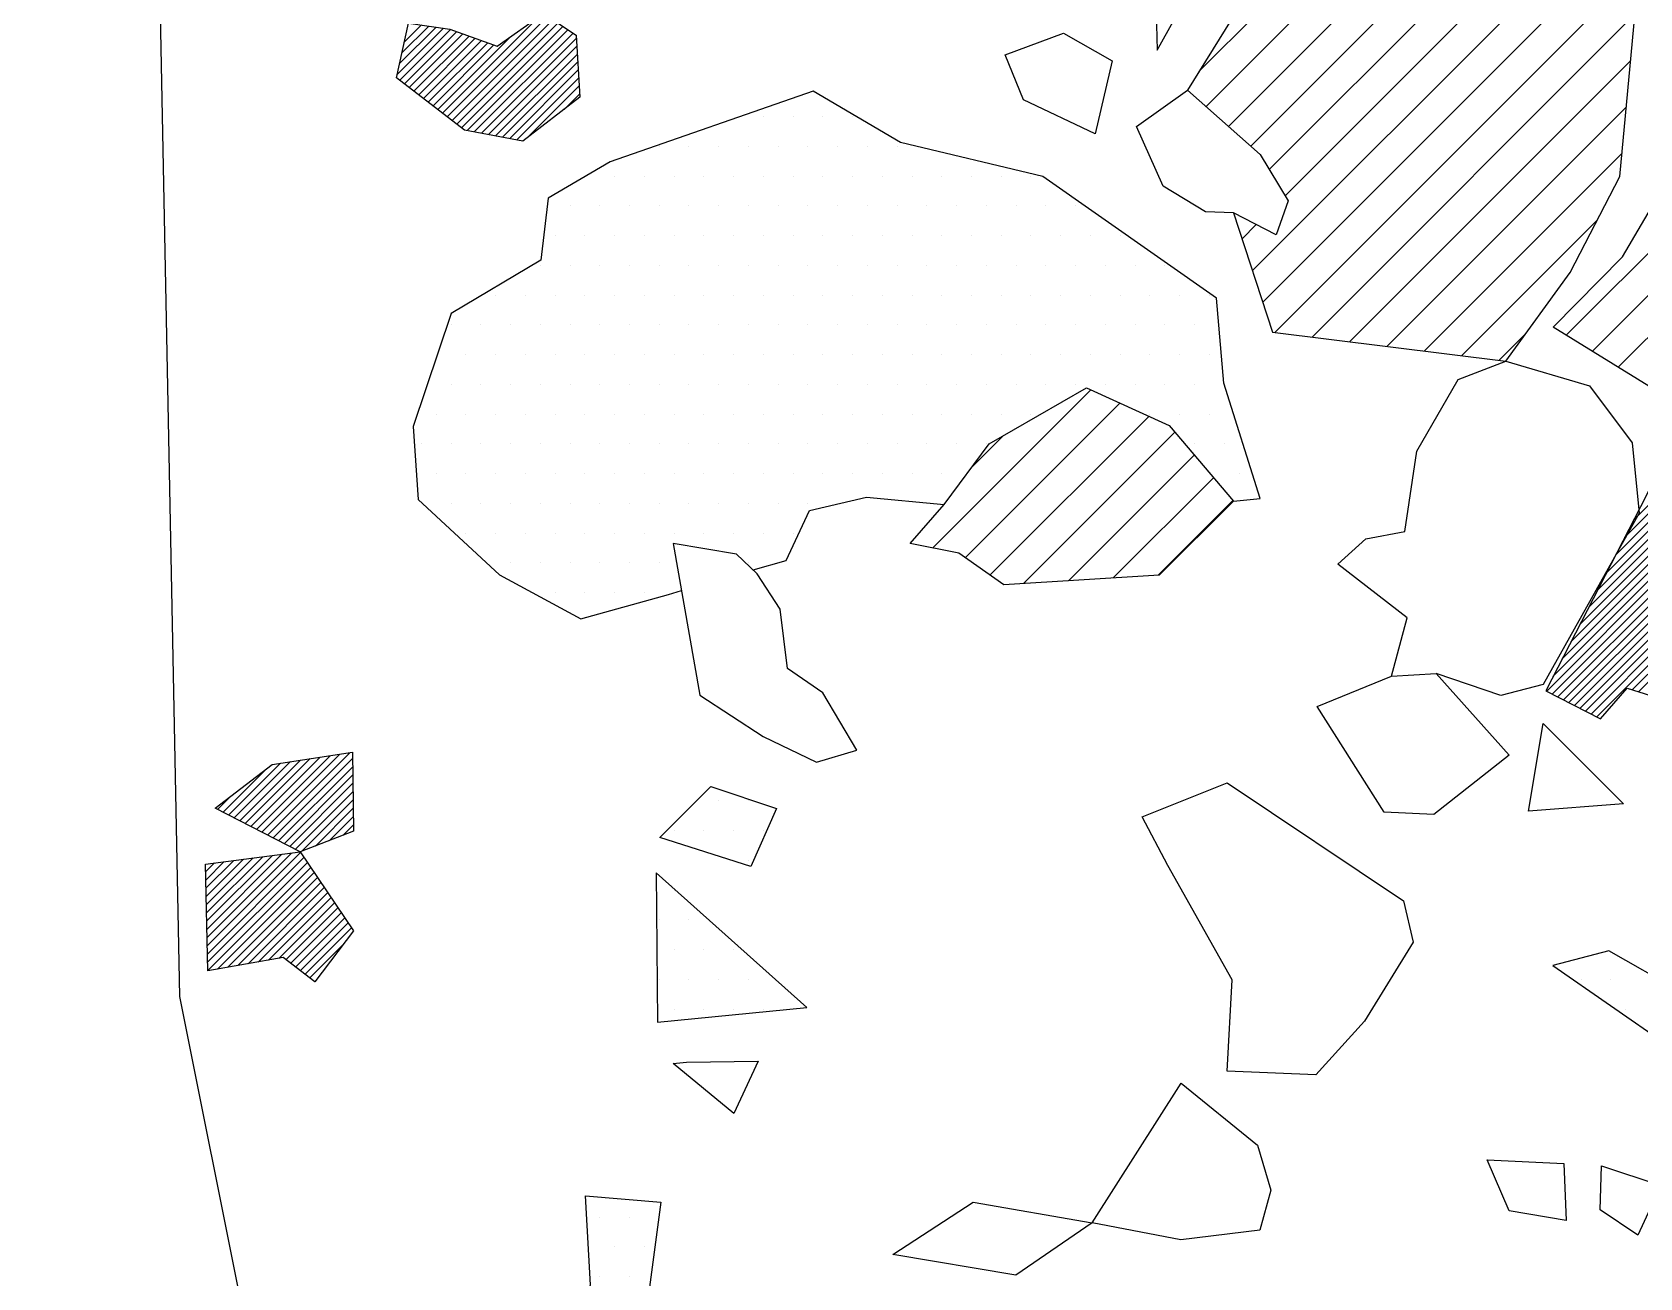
# Model space of a CAD drawing. Header units: metres. Extents: x -3.87 to -2.45, y -18.92 to -15.26.
# Drawn here: x -3.87 to -3.194, y -16.738 to -16.214 of the extents above; entities that cross this region are included whole.
import ezdxf

# ---------------------------------------------------------------- set-up
doc = ezdxf.new("R2010")
doc.units = ezdxf.units.M
doc.header["$LTSCALE"] = 25
doc.header["$MEASUREMENT"] = 0
doc.linetypes.add('STRICHPUNKTX2', pattern=[2, 1, -0.5, 0, -0.5])
doc.layers.get('0').update_dxf_attribs({"linetype": 'CONTINUOUS'})
for name, color, linetype in [('FEUER', 1, 'CONTINUOUS'), ('GRABUNGSGRENZE', 3, 'STRICHPUNKTX2'), ('KNOCHEN', 2, 'CONTINUOUS'), ('KNOCHENSCHRAFF', 2, 'CONTINUOUS'), ('STEINE', 4, 'CONTINUOUS'), ('STEINESCHRAFF', 4, 'CONTINUOUS')]:
    doc.layers.add(name, color=color, linetype=linetype)

# ---------------------------------------------------------------- blocks, each defined once
blk = doc.blocks.new('*X3')
at = {"color": 0}
for p, q in [((-319.666, -1641.956), (-316.398, -1638.687)), ((-320.043, -1642.686), (-316.631, -1639.275)), ((-320.42, -1643.417), (-316.865, -1639.862)), ((-320.797, -1644.147), (-317.099, -1640.449)), ((-321.174, -1644.878), (-317.332, -1641.036)), ((-321.927, -1646.338), (-317.8, -1642.211)), ((-321.55, -1645.608), (-317.566, -1641.623)), ((-322.304, -1647.069), (-318.033, -1642.798)), ((-322.681, -1647.799), (-318.254, -1643.372)), ((-323.319, -1649.144), (-318.279, -1644.104)), ((-323.058, -1648.53), (-318.267, -1643.738)), ((-323.085, -1649.264), (-318.291, -1644.47)), ((-322.851, -1649.384), (-318.304, -1644.836)), ((-322.617, -1649.503), (-318.316, -1645.202)), ((-322.383, -1649.623), (-318.328, -1645.568)), ((-322.15, -1649.743), (-318.341, -1645.934)), ((-321.916, -1649.862), (-318.353, -1646.299)), ((-321.682, -1649.982), (-318.365, -1646.665)), ((-321.448, -1650.101), (-318.378, -1647.031)), ((-321.214, -1650.221), (-318.39, -1647.397)), ((-319.727, -1649.087), (-318.402, -1647.763)), ((-319.457, -1649.171), (-318.415, -1648.129)), ((-378.728, -1654.349), (-376.546, -1652.166)), ((-378.495, -1654.469), (-376.129, -1652.103)), ((-378.261, -1654.589), (-375.713, -1652.04)), ((-378.028, -1654.709), (-375.296, -1651.977)), ((-377.794, -1654.829), (-374.88, -1651.915)), ((-377.561, -1654.949), (-374.463, -1651.852)), ((-377.328, -1655.07), (-374.047, -1651.789)), ((-377.094, -1655.19), (-373.63, -1651.726)), ((-376.861, -1655.31), (-373.518, -1651.968)), ((-376.627, -1655.43), (-373.513, -1652.316)), ((-378.961, -1654.229), (-377.142, -1652.409)), ((-376.394, -1655.55), (-373.508, -1652.664)), ((-376.161, -1655.67), (-373.503, -1653.012)), ((-379.195, -1654.108), (-378.649, -1653.563)), ((-375.927, -1655.79), (-373.497, -1653.361)), ((-375.655, -1655.872), (-373.492, -1653.709)), ((-375.079, -1655.65), (-373.487, -1654.057)), ((-374.503, -1655.427), (-373.482, -1654.406)), ((-373.928, -1655.205), (-373.477, -1654.754)), ((-379.697, -1656.732), (-379.323, -1656.358)), ((-379.689, -1657.078), (-378.917, -1656.306)), ((-379.682, -1657.424), (-378.512, -1656.254)), ((-379.674, -1657.769), (-378.107, -1656.202)), ((-379.666, -1658.115), (-377.701, -1656.15)), ((-379.658, -1658.461), (-377.296, -1656.098)), ((-379.651, -1658.807), (-376.89, -1656.047)), ((-379.643, -1659.153), (-376.485, -1655.995)), ((-379.635, -1659.498), (-376.08, -1655.943)), ((-379.627, -1659.844), (-375.704, -1655.921)), ((-379.62, -1660.19), (-375.561, -1656.132)), ((-379.612, -1660.536), (-375.419, -1656.343)), ((-379.604, -1660.882), (-375.276, -1656.553)), ((-379.198, -1660.829), (-375.133, -1656.764)), ((-378.769, -1660.753), (-374.991, -1656.975)), ((-378.339, -1660.677), (-374.848, -1657.186)), ((-377.909, -1660.601), (-374.705, -1657.397)), ((-377.48, -1660.525), (-374.563, -1657.608)), ((-377.05, -1660.449), (-374.42, -1657.819)), ((-376.621, -1660.373), (-374.277, -1658.03)), ((-376.322, -1660.428), (-374.135, -1658.241)), ((-376.123, -1660.582), (-373.992, -1658.452)), ((-375.923, -1660.736), (-373.849, -1658.662)), ((-375.723, -1660.89), (-373.707, -1658.873)), ((-375.523, -1661.043), (-373.564, -1659.084)), ((-375.324, -1661.197), (-373.89, -1659.764)), ((-375.124, -1661.351), (-375.025, -1661.252))]:
    blk.add_line(p, q, dxfattribs=at)
blk = doc.blocks.new('*X5')
at = {"color": 0}
for p, q in [((-371.643, -1623.222), (-369.7, -1621.279)), ((-371.541, -1622.767), (-370.008, -1621.234)), ((-371.44, -1622.312), (-370.316, -1621.188)), ((-371.339, -1621.857), (-370.625, -1621.143)), ((-369.736, -1624.851), (-365.665, -1620.779)), ((-369.536, -1625.004), (-365.31, -1620.778)), ((-369.336, -1625.158), (-365.098, -1620.92)), ((-369.136, -1625.312), (-364.886, -1621.061)), ((-368.937, -1625.465), (-364.674, -1621.203)), ((-371.536, -1623.468), (-369.397, -1621.33)), ((-371.336, -1623.622), (-369.137, -1621.423)), ((-371.136, -1623.775), (-368.877, -1621.517)), ((-370.936, -1623.929), (-368.617, -1621.61)), ((-370.736, -1624.083), (-368.357, -1621.704)), ((-370.536, -1624.236), (-368.097, -1621.797)), ((-370.336, -1624.39), (-367.837, -1621.891)), ((-369.936, -1624.697), (-366.884, -1621.645)), ((-368.699, -1625.581), (-364.462, -1621.344)), ((-368.401, -1625.637), (-364.25, -1621.486)), ((-368.103, -1625.693), (-364.107, -1621.696)), ((-370.136, -1624.544), (-367.577, -1621.984)), ((-367.806, -1625.749), (-364.087, -1622.03)), ((-367.508, -1625.805), (-364.068, -1622.364)), ((-367.21, -1625.861), (-364.048, -1622.698)), ((-366.913, -1625.916), (-364.029, -1623.032)), ((-366.615, -1625.972), (-364.009, -1623.366)), ((-366.134, -1625.845), (-363.99, -1623.7)), ((-364.627, -1624.691), (-363.97, -1624.034))]:
    blk.add_line(p, q, dxfattribs=at)
blk = doc.blocks.new('*X13')
at = {"color": 0}
for p, q in [((-335.258, -1632.799), (-320.765, -1618.306)), ((-334.753, -1634.062), (-319.679, -1618.988)), ((-337.641, -1624.575), (-333.003, -1619.938)), ((-336.703, -1625.405), (-330.937, -1619.639)), ((-335.764, -1626.234), (-329.031, -1619.501)), ((-334.98, -1627.218), (-327.43, -1619.668)), ((-334.314, -1628.32), (-325.829, -1619.835)), ((-337.939, -1623.105), (-335.436, -1620.602)), ((-335.693, -1631.466), (-324.228, -1620.001)), ((-333.182, -1634.259), (-319.605, -1620.681)), ((-331.612, -1634.456), (-319.786, -1622.63)), ((-330.041, -1634.653), (-319.967, -1624.579)), ((-328.47, -1634.85), (-320.148, -1626.528)), ((-322.503, -1634.186), (-315.366, -1627.049)), ((-321.408, -1634.859), (-314.493, -1627.944)), ((-326.899, -1635.047), (-321.182, -1629.329)), ((-320.313, -1635.531), (-313.621, -1628.839)), ((-336.128, -1630.133), (-335.529, -1629.535)), ((-325.328, -1635.243), (-324.195, -1634.111))]:
    blk.add_line(p, q, dxfattribs=at)
blk = doc.blocks.new('*X14')
at = {"color": 0}
for p, q in [((-349.118, -1643.124), (-342.477, -1636.483)), ((-347.76, -1643.533), (-341.264, -1637.037)), ((-346.722, -1644.263), (-340.05, -1637.591)), ((-347.456, -1639.693), (-346.175, -1638.413)), ((-345.31, -1644.618), (-338.954, -1638.262)), ((-343.425, -1644.501), (-338.139, -1639.216)), ((-341.54, -1644.384), (-337.325, -1640.169)), ((-339.655, -1644.267), (-336.51, -1641.122))]:
    blk.add_line(p, q, dxfattribs=at)
blk = doc.blocks.new('*X16')
at = {"color": 0}
for p, q in [((-356.25, -1625), (-356.25, -1625)), ((-355, -1625), (-355, -1625)), ((-353.75, -1625), (-353.75, -1625)), ((-352.5, -1625), (-352.5, -1625)), ((-360.625, -1626.25), (-360.625, -1626.25)), ((-359.375, -1626.25), (-359.375, -1626.25)), ((-358.125, -1626.25), (-358.125, -1626.25)), ((-356.875, -1626.25), (-356.875, -1626.25)), ((-355.625, -1626.25), (-355.625, -1626.25)), ((-354.375, -1626.25), (-354.375, -1626.25)), ((-353.125, -1626.25), (-353.125, -1626.25)), ((-351.875, -1626.25), (-351.875, -1626.25)), ((-350.625, -1626.25), (-350.625, -1626.25)), ((-362.5, -1627.5), (-362.5, -1627.5)), ((-361.25, -1627.5), (-361.25, -1627.5)), ((-360, -1627.5), (-360, -1627.5)), ((-358.75, -1627.5), (-358.75, -1627.5)), ((-357.5, -1627.5), (-357.5, -1627.5)), ((-356.25, -1627.5), (-356.25, -1627.5)), ((-355, -1627.5), (-355, -1627.5)), ((-353.75, -1627.5), (-353.75, -1627.5)), ((-352.5, -1627.5), (-352.5, -1627.5)), ((-351.25, -1627.5), (-351.25, -1627.5)), ((-350, -1627.5), (-350, -1627.5)), ((-348.75, -1627.5), (-348.75, -1627.5)), ((-347.5, -1627.5), (-347.5, -1627.5)), ((-346.25, -1627.5), (-346.25, -1627.5)), ((-345, -1627.5), (-345, -1627.5)), ((-364.375, -1628.75), (-364.375, -1628.75)), ((-363.125, -1628.75), (-363.125, -1628.75)), ((-361.875, -1628.75), (-361.875, -1628.75)), ((-360.625, -1628.75), (-360.625, -1628.75)), ((-359.375, -1628.75), (-359.375, -1628.75)), ((-358.125, -1628.75), (-358.125, -1628.75)), ((-356.875, -1628.75), (-356.875, -1628.75)), ((-355.625, -1628.75), (-355.625, -1628.75)), ((-354.375, -1628.75), (-354.375, -1628.75)), ((-353.125, -1628.75), (-353.125, -1628.75)), ((-351.875, -1628.75), (-351.875, -1628.75)), ((-350.625, -1628.75), (-350.625, -1628.75)), ((-349.375, -1628.75), (-349.375, -1628.75)), ((-348.125, -1628.75), (-348.125, -1628.75)), ((-346.875, -1628.75), (-346.875, -1628.75)), ((-345.625, -1628.75), (-345.625, -1628.75)), ((-344.375, -1628.75), (-344.375, -1628.75)), ((-343.125, -1628.75), (-343.125, -1628.75)), ((-365, -1630), (-365, -1630)), ((-363.75, -1630), (-363.75, -1630)), ((-362.5, -1630), (-362.5, -1630)), ((-361.25, -1630), (-361.25, -1630)), ((-360, -1630), (-360, -1630)), ((-358.75, -1630), (-358.75, -1630)), ((-357.5, -1630), (-357.5, -1630)), ((-356.25, -1630), (-356.25, -1630)), ((-355, -1630), (-355, -1630)), ((-353.75, -1630), (-353.75, -1630)), ((-352.5, -1630), (-352.5, -1630)), ((-351.25, -1630), (-351.25, -1630)), ((-350, -1630), (-350, -1630)), ((-348.75, -1630), (-348.75, -1630)), ((-347.5, -1630), (-347.5, -1630)), ((-346.25, -1630), (-346.25, -1630)), ((-345, -1630), (-345, -1630)), ((-343.75, -1630), (-343.75, -1630)), ((-342.5, -1630), (-342.5, -1630)), ((-341.25, -1630), (-341.25, -1630)), ((-365.625, -1631.25), (-365.625, -1631.25)), ((-364.375, -1631.25), (-364.375, -1631.25)), ((-363.125, -1631.25), (-363.125, -1631.25)), ((-361.875, -1631.25), (-361.875, -1631.25)), ((-360.625, -1631.25), (-360.625, -1631.25)), ((-359.375, -1631.25), (-359.375, -1631.25)), ((-358.125, -1631.25), (-358.125, -1631.25)), ((-356.875, -1631.25), (-356.875, -1631.25)), ((-355.625, -1631.25), (-355.625, -1631.25)), ((-354.375, -1631.25), (-354.375, -1631.25)), ((-353.125, -1631.25), (-353.125, -1631.25)), ((-351.875, -1631.25), (-351.875, -1631.25)), ((-350.625, -1631.25), (-350.625, -1631.25)), ((-349.375, -1631.25), (-349.375, -1631.25)), ((-348.125, -1631.25), (-348.125, -1631.25)), ((-346.875, -1631.25), (-346.875, -1631.25)), ((-345.625, -1631.25), (-345.625, -1631.25)), ((-344.375, -1631.25), (-344.375, -1631.25)), ((-343.125, -1631.25), (-343.125, -1631.25)), ((-341.875, -1631.25), (-341.875, -1631.25)), ((-340.625, -1631.25), (-340.625, -1631.25)), ((-339.375, -1631.25), (-339.375, -1631.25)), ((-367.5, -1632.5), (-367.5, -1632.5)), ((-366.25, -1632.5), (-366.25, -1632.5)), ((-365, -1632.5), (-365, -1632.5)), ((-363.75, -1632.5), (-363.75, -1632.5)), ((-362.5, -1632.5), (-362.5, -1632.5)), ((-361.25, -1632.5), (-361.25, -1632.5)), ((-360, -1632.5), (-360, -1632.5)), ((-358.75, -1632.5), (-358.75, -1632.5)), ((-357.5, -1632.5), (-357.5, -1632.5)), ((-356.25, -1632.5), (-356.25, -1632.5)), ((-355, -1632.5), (-355, -1632.5)), ((-353.75, -1632.5), (-353.75, -1632.5)), ((-352.5, -1632.5), (-352.5, -1632.5)), ((-351.25, -1632.5), (-351.25, -1632.5)), ((-350, -1632.5), (-350, -1632.5)), ((-348.75, -1632.5), (-348.75, -1632.5)), ((-347.5, -1632.5), (-347.5, -1632.5)), ((-346.25, -1632.5), (-346.25, -1632.5)), ((-345, -1632.5), (-345, -1632.5)), ((-343.75, -1632.5), (-343.75, -1632.5)), ((-342.5, -1632.5), (-342.5, -1632.5)), ((-341.25, -1632.5), (-341.25, -1632.5)), ((-340, -1632.5), (-340, -1632.5)), ((-338.75, -1632.5), (-338.75, -1632.5)), ((-337.5, -1632.5), (-337.5, -1632.5)), ((-369.375, -1633.75), (-369.375, -1633.75)), ((-368.125, -1633.75), (-368.125, -1633.75)), ((-366.875, -1633.75), (-366.875, -1633.75)), ((-365.625, -1633.75), (-365.625, -1633.75)), ((-364.375, -1633.75), (-364.375, -1633.75)), ((-363.125, -1633.75), (-363.125, -1633.75)), ((-361.875, -1633.75), (-361.875, -1633.75)), ((-360.625, -1633.75), (-360.625, -1633.75)), ((-359.375, -1633.75), (-359.375, -1633.75)), ((-358.125, -1633.75), (-358.125, -1633.75)), ((-356.875, -1633.75), (-356.875, -1633.75)), ((-355.625, -1633.75), (-355.625, -1633.75)), ((-354.375, -1633.75), (-354.375, -1633.75)), ((-353.125, -1633.75), (-353.125, -1633.75)), ((-351.875, -1633.75), (-351.875, -1633.75)), ((-350.625, -1633.75), (-350.625, -1633.75)), ((-349.375, -1633.75), (-349.375, -1633.75)), ((-348.125, -1633.75), (-348.125, -1633.75)), ((-346.875, -1633.75), (-346.875, -1633.75)), ((-345.625, -1633.75), (-345.625, -1633.75)), ((-344.375, -1633.75), (-344.375, -1633.75)), ((-343.125, -1633.75), (-343.125, -1633.75)), ((-341.875, -1633.75), (-341.875, -1633.75)), ((-340.625, -1633.75), (-340.625, -1633.75)), ((-339.375, -1633.75), (-339.375, -1633.75)), ((-338.125, -1633.75), (-338.125, -1633.75)), ((-368.75, -1635), (-368.75, -1635)), ((-367.5, -1635), (-367.5, -1635)), ((-366.25, -1635), (-366.25, -1635)), ((-365, -1635), (-365, -1635)), ((-363.75, -1635), (-363.75, -1635)), ((-362.5, -1635), (-362.5, -1635)), ((-361.25, -1635), (-361.25, -1635)), ((-360, -1635), (-360, -1635)), ((-358.75, -1635), (-358.75, -1635)), ((-357.5, -1635), (-357.5, -1635)), ((-356.25, -1635), (-356.25, -1635)), ((-355, -1635), (-355, -1635)), ((-353.75, -1635), (-353.75, -1635)), ((-352.5, -1635), (-352.5, -1635)), ((-351.25, -1635), (-351.25, -1635)), ((-350, -1635), (-350, -1635)), ((-348.75, -1635), (-348.75, -1635)), ((-347.5, -1635), (-347.5, -1635)), ((-346.25, -1635), (-346.25, -1635)), ((-345, -1635), (-345, -1635)), ((-343.75, -1635), (-343.75, -1635)), ((-342.5, -1635), (-342.5, -1635)), ((-341.25, -1635), (-341.25, -1635)), ((-340, -1635), (-340, -1635)), ((-338.75, -1635), (-338.75, -1635)), ((-337.5, -1635), (-337.5, -1635)), ((-369.375, -1636.25), (-369.375, -1636.25)), ((-368.125, -1636.25), (-368.125, -1636.25)), ((-366.875, -1636.25), (-366.875, -1636.25)), ((-365.625, -1636.25), (-365.625, -1636.25)), ((-364.375, -1636.25), (-364.375, -1636.25)), ((-363.125, -1636.25), (-363.125, -1636.25)), ((-361.875, -1636.25), (-361.875, -1636.25)), ((-360.625, -1636.25), (-360.625, -1636.25)), ((-359.375, -1636.25), (-359.375, -1636.25)), ((-358.125, -1636.25), (-358.125, -1636.25)), ((-356.875, -1636.25), (-356.875, -1636.25)), ((-355.625, -1636.25), (-355.625, -1636.25)), ((-354.375, -1636.25), (-354.375, -1636.25)), ((-353.125, -1636.25), (-353.125, -1636.25)), ((-351.875, -1636.25), (-351.875, -1636.25)), ((-350.625, -1636.25), (-350.625, -1636.25)), ((-349.375, -1636.25), (-349.375, -1636.25)), ((-348.125, -1636.25), (-348.125, -1636.25)), ((-346.875, -1636.25), (-346.875, -1636.25)), ((-345.625, -1636.25), (-345.625, -1636.25)), ((-344.375, -1636.25), (-344.375, -1636.25)), ((-343.125, -1636.25), (-343.125, -1636.25)), ((-341.875, -1636.25), (-341.875, -1636.25)), ((-340.625, -1636.25), (-340.625, -1636.25)), ((-339.375, -1636.25), (-339.375, -1636.25)), ((-338.125, -1636.25), (-338.125, -1636.25)), ((-370, -1637.5), (-370, -1637.5)), ((-368.75, -1637.5), (-368.75, -1637.5)), ((-367.5, -1637.5), (-367.5, -1637.5)), ((-366.25, -1637.5), (-366.25, -1637.5)), ((-365, -1637.5), (-365, -1637.5)), ((-363.75, -1637.5), (-363.75, -1637.5)), ((-362.5, -1637.5), (-362.5, -1637.5)), ((-361.25, -1637.5), (-361.25, -1637.5)), ((-360, -1637.5), (-360, -1637.5)), ((-358.75, -1637.5), (-358.75, -1637.5)), ((-357.5, -1637.5), (-357.5, -1637.5)), ((-356.25, -1637.5), (-356.25, -1637.5)), ((-355, -1637.5), (-355, -1637.5)), ((-353.75, -1637.5), (-353.75, -1637.5)), ((-352.5, -1637.5), (-352.5, -1637.5)), ((-351.25, -1637.5), (-351.25, -1637.5)), ((-350, -1637.5), (-350, -1637.5)), ((-348.75, -1637.5), (-348.75, -1637.5)), ((-347.5, -1637.5), (-347.5, -1637.5)), ((-346.25, -1637.5), (-346.25, -1637.5)), ((-345, -1637.5), (-345, -1637.5)), ((-340, -1637.5), (-340, -1637.5)), ((-338.75, -1637.5), (-338.75, -1637.5)), ((-337.5, -1637.5), (-337.5, -1637.5)), ((-370.625, -1638.75), (-370.625, -1638.75)), ((-369.375, -1638.75), (-369.375, -1638.75)), ((-368.125, -1638.75), (-368.125, -1638.75)), ((-366.875, -1638.75), (-366.875, -1638.75)), ((-365.625, -1638.75), (-365.625, -1638.75)), ((-364.375, -1638.75), (-364.375, -1638.75)), ((-363.125, -1638.75), (-363.125, -1638.75)), ((-361.875, -1638.75), (-361.875, -1638.75)), ((-360.625, -1638.75), (-360.625, -1638.75)), ((-359.375, -1638.75), (-359.375, -1638.75)), ((-358.125, -1638.75), (-358.125, -1638.75)), ((-356.875, -1638.75), (-356.875, -1638.75)), ((-355.625, -1638.75), (-355.625, -1638.75)), ((-354.375, -1638.75), (-354.375, -1638.75)), ((-353.125, -1638.75), (-353.125, -1638.75)), ((-351.875, -1638.75), (-351.875, -1638.75)), ((-350.625, -1638.75), (-350.625, -1638.75)), ((-349.375, -1638.75), (-349.375, -1638.75)), ((-348.125, -1638.75), (-348.125, -1638.75)), ((-346.875, -1638.75), (-346.875, -1638.75)), ((-338.125, -1638.75), (-338.125, -1638.75)), ((-336.875, -1638.75), (-336.875, -1638.75)), ((-370, -1640), (-370, -1640)), ((-368.75, -1640), (-368.75, -1640)), ((-367.5, -1640), (-367.5, -1640)), ((-366.25, -1640), (-366.25, -1640)), ((-365, -1640), (-365, -1640)), ((-363.75, -1640), (-363.75, -1640)), ((-362.5, -1640), (-362.5, -1640)), ((-361.25, -1640), (-361.25, -1640)), ((-360, -1640), (-360, -1640)), ((-358.75, -1640), (-358.75, -1640)), ((-357.5, -1640), (-357.5, -1640)), ((-356.25, -1640), (-356.25, -1640)), ((-355, -1640), (-355, -1640)), ((-353.75, -1640), (-353.75, -1640)), ((-352.5, -1640), (-352.5, -1640)), ((-351.25, -1640), (-351.25, -1640)), ((-350, -1640), (-350, -1640)), ((-348.75, -1640), (-348.75, -1640)), ((-336.25, -1640), (-336.25, -1640)), ((-369.375, -1641.25), (-369.375, -1641.25)), ((-368.125, -1641.25), (-368.125, -1641.25)), ((-366.875, -1641.25), (-366.875, -1641.25)), ((-365.625, -1641.25), (-365.625, -1641.25)), ((-364.375, -1641.25), (-364.375, -1641.25)), ((-363.125, -1641.25), (-363.125, -1641.25)), ((-361.875, -1641.25), (-361.875, -1641.25)), ((-360.625, -1641.25), (-360.625, -1641.25)), ((-359.375, -1641.25), (-359.375, -1641.25)), ((-358.125, -1641.25), (-358.125, -1641.25)), ((-356.875, -1641.25), (-356.875, -1641.25)), ((-355.625, -1641.25), (-355.625, -1641.25)), ((-354.375, -1641.25), (-354.375, -1641.25)), ((-353.125, -1641.25), (-353.125, -1641.25)), ((-368.75, -1642.5), (-368.75, -1642.5)), ((-367.5, -1642.5), (-367.5, -1642.5)), ((-366.25, -1642.5), (-366.25, -1642.5)), ((-365, -1642.5), (-365, -1642.5)), ((-363.75, -1642.5), (-363.75, -1642.5)), ((-362.5, -1642.5), (-362.5, -1642.5)), ((-361.25, -1642.5), (-361.25, -1642.5)), ((-360, -1642.5), (-360, -1642.5)), ((-358.75, -1642.5), (-358.75, -1642.5)), ((-357.5, -1642.5), (-357.5, -1642.5)), ((-356.25, -1642.5), (-356.25, -1642.5)), ((-355, -1642.5), (-355, -1642.5)), ((-366.875, -1643.75), (-366.875, -1643.75)), ((-365.625, -1643.75), (-365.625, -1643.75)), ((-364.375, -1643.75), (-364.375, -1643.75)), ((-363.125, -1643.75), (-363.125, -1643.75)), ((-361.875, -1643.75), (-361.875, -1643.75)), ((-360.625, -1643.75), (-360.625, -1643.75)), ((-356.875, -1643.75), (-356.875, -1643.75)), ((-365, -1645), (-365, -1645)), ((-363.75, -1645), (-363.75, -1645)), ((-362.5, -1645), (-362.5, -1645)), ((-361.25, -1645), (-361.25, -1645)), ((-360, -1645), (-360, -1645)), ((-358.125, -1653.75), (-358.125, -1653.75)), ((-356.875, -1653.75), (-356.875, -1653.75)), ((-360, -1655), (-360, -1655)), ((-358.75, -1655), (-358.75, -1655)), ((-357.5, -1655), (-357.5, -1655)), ((-356.25, -1655), (-356.25, -1655)), ((-356.875, -1656.25), (-356.875, -1656.25)), ((-360, -1657.5), (-360, -1657.5)), ((-360.625, -1658.75), (-360.625, -1658.75)), ((-359.375, -1658.75), (-359.375, -1658.75)), ((-360, -1660), (-360, -1660)), ((-358.75, -1660), (-358.75, -1660)), ((-357.5, -1660), (-357.5, -1660)), ((-360.625, -1661.25), (-360.625, -1661.25)), ((-359.375, -1661.25), (-359.375, -1661.25)), ((-358.125, -1661.25), (-358.125, -1661.25)), ((-356.875, -1661.25), (-356.875, -1661.25)), ((-321.875, -1661.25), (-321.875, -1661.25)), ((-320.625, -1661.25), (-320.625, -1661.25)), ((-360, -1662.5), (-360, -1662.5)), ((-358.75, -1662.5), (-358.75, -1662.5)), ((-357.5, -1662.5), (-357.5, -1662.5)), ((-356.25, -1662.5), (-356.25, -1662.5)), ((-320, -1662.5), (-320, -1662.5)), ((-363.125, -1671.25), (-363.125, -1671.25)), ((-361.875, -1671.25), (-361.875, -1671.25)), ((-362.5, -1672.5), (-362.5, -1672.5)), ((-361.25, -1672.5), (-361.25, -1672.5)), ((-363.125, -1673.75), (-363.125, -1673.75)), ((-361.875, -1673.75), (-361.875, -1673.75))]:
    blk.add_line(p, q, dxfattribs=at)

msp = doc.modelspace()

# ---------------------------------------------------------------- linework, layer by layer
at = {"layer": 'GRABUNGSGRENZE', "flags": 128}
msp.add_lwpolyline([(-3.86987, -18.90849), (-3.81398, -18.29456), (-3.80433, -16.96808), (-3.76802, -16.81793), (-3.80779, -16.61973), (-3.83389, -15.29427)], dxfattribs=at)
at = {"layer": 'KNOCHEN'}
for points in [[(-3.71674, -16.23362), (-3.71162, -16.21064), (-3.69426, -16.2132), (-3.67434, -16.22035), (-3.65493, -16.20657), (-3.64114, -16.21577), (-3.63961, -16.24182), (-3.66363, -16.2602), (-3.68814, -16.25559), (-3.71674, -16.23362)], [(-3.16565, -16.35333), (-3.19121, -16.409), (-3.23363, -16.49122), (-3.21065, -16.50297), (-3.19941, -16.49021), (-3.1846, -16.49481), (-3.18254, -16.43352), (-3.14982, -16.35129), (-3.16565, -16.35333)], [(-3.7572, -16.55897), (-3.79295, -16.54057), (-3.76894, -16.52219), (-3.73522, -16.51709), (-3.73472, -16.55029), (-3.7572, -16.55897)], [(-3.79604, -16.60901), (-3.79704, -16.56406), (-3.7572, -16.55897), (-3.73474, -16.59218), (-3.75109, -16.61362), (-3.76437, -16.6034), (-3.79604, -16.60901)]]:
    msp.add_lwpolyline(points, dxfattribs=at)
at = {"layer": 'STEINE'}
for points in [[(-3.36581, -16.16632), (-3.39492, -16.14486), (-3.42658, -16.10858), (-3.44597, -16.07946), (-3.48686, -16.14278), (-3.4404, -16.19745), (-3.41128, -16.19235), (-3.39749, -16.20053), (-3.39699, -16.22198), (-3.36581, -16.16632)], [(-3.36483, -16.29044), (-3.34851, -16.3405), (-3.25044, -16.35279), (-3.22336, -16.31551), (-3.2024, -16.27517), (-3.19471, -16.19243), (-3.2039, -16.18119), (-3.24171, -16.20007), (-3.29585, -16.19443), (-3.33109, -16.19953), (-3.36583, -16.20922), (-3.38423, -16.23884)], [(-3.42305, -16.25722), (-3.45318, -16.2429), (-3.46084, -16.224), (-3.43632, -16.21482), (-3.41589, -16.22657), (-3.42305, -16.25722)], [(-3.36488, -16.41149), (-3.35364, -16.41047), (-3.36894, -16.36194), (-3.372, -16.32619), (-3.44502, -16.27509), (-3.50478, -16.26076), (-3.54154, -16.2393), (-3.62685, -16.26889), (-3.65291, -16.28421), (-3.65598, -16.31026), (-3.69379, -16.33272), (-3.70964, -16.38021), (-3.70761, -16.41086), (-3.67339, -16.44254), (-3.63918, -16.46094), (-3.6024, -16.45074), (-3.59686, -16.44914)], [(-3.37658, -16.28992), (-3.39446, -16.27919), (-3.40568, -16.25416), (-3.38423, -16.23884), (-3.35359, -16.26592), (-3.34185, -16.28534), (-3.34696, -16.29964), (-3.36483, -16.29044), (-3.37658, -16.28992)], [(-3.18145, -16.24198), (-3.12069, -16.30431), (-3.13552, -16.34466), (-3.16975, -16.3758), (-3.23052, -16.3385), (-3.20139, -16.30888), (-3.18402, -16.27926), (-3.18145, -16.24198)], [(-3.2985, -16.48506), (-3.29185, -16.46055), (-3.32096, -16.43807), (-3.30921, -16.42734), (-3.29286, -16.42428), (-3.28774, -16.39057), (-3.27036, -16.36045), (-3.25044, -16.35279), (-3.2152, -16.36302), (-3.19733, -16.38703), (-3.19428, -16.41666), (-3.23465, -16.48866), (-3.25253, -16.49325), (-3.2796, -16.48405)], [(-3.50075, -16.42932), (-3.48644, -16.41298), (-3.46753, -16.38745), (-3.42666, -16.36397), (-3.39194, -16.37981), (-3.36488, -16.41149), (-3.39604, -16.44264), (-3.46142, -16.4467), (-3.48032, -16.43341), (-3.50075, -16.42932)], [(-3.5668, -16.44048), (-3.55285, -16.43645), (-3.54314, -16.41552), (-3.51913, -16.4099), (-3.48644, -16.41298)], [(-3.56258, -16.51051), (-3.54011, -16.52125), (-3.52325, -16.51614), (-3.53755, -16.49213), (-3.55235, -16.48191), (-3.55541, -16.45688), (-3.56511, -16.44207), (-3.57379, -16.43389), (-3.60035, -16.42929), (-3.58913, -16.49314), (-3.56258, -16.51051)], [(-3.30158, -16.54227), (-3.32966, -16.49782), (-3.2985, -16.48506), (-3.2796, -16.48405), (-3.24897, -16.51828), (-3.28064, -16.5433), (-3.30158, -16.54227)], [(-3.2408, -16.54178), (-3.23466, -16.50501), (-3.20096, -16.53873), (-3.2408, -16.54178)], [(-3.36751, -16.65104), (-3.36546, -16.61274), (-3.39251, -16.56471), (-3.40323, -16.54428), (-3.36747, -16.52999), (-3.29343, -16.57956), (-3.28934, -16.59693), (-3.30979, -16.63012), (-3.33023, -16.65259), (-3.36751, -16.65104)], [(-3.60601, -16.55289), (-3.58455, -16.53145), (-3.55697, -16.54065), (-3.56771, -16.56516), (-3.60601, -16.55289)], [(-3.60706, -16.63053), (-3.54423, -16.62442), (-3.60755, -16.5677), (-3.60706, -16.63053)], [(-3.13051, -16.65112), (-3.17749, -16.6174), (-3.20711, -16.60053), (-3.23061, -16.60665), (-3.1821, -16.64038), (-3.13051, -16.65112)], [(-3.59481, -16.64739), (-3.56467, -16.64689), (-3.57489, -16.66885), (-3.60042, -16.6479), (-3.59481, -16.64739)], [(-3.42423, -16.71487), (-3.38692, -16.65614), (-3.35475, -16.6822), (-3.34914, -16.7011), (-3.35374, -16.71796), (-3.38695, -16.72203), (-3.42423, -16.71487)], [(-3.24903, -16.70982), (-3.25822, -16.68837), (-3.22604, -16.68991), (-3.22604, -16.68991), (-3.22503, -16.71392), (-3.24903, -16.70982)], [(-3.21072, -16.70932), (-3.21021, -16.69094), (-3.18518, -16.69912), (-3.19489, -16.72006), (-3.21072, -16.70932)], [(-3.65972, -16.79396), (-3.63519, -16.74085), (-3.63722, -16.70356), (-3.60555, -16.70612), (-3.61067, -16.74392), (-3.59281, -16.79296), (-3.60559, -16.81032), (-3.65972, -16.79396)], [(-3.508, -16.72812), (-3.47428, -16.70617), (-3.42423, -16.71487), (-3.45642, -16.73682), (-3.508, -16.72812)]]:
    msp.add_lwpolyline(points, dxfattribs=at)

# ---------------------------------------------------------------- block references
at = {"layer": 'FEUER', "xscale": 0.01, "yscale": 0.01, "zscale": 0.01}
for name in ['*X13', '*X14']:
    msp.add_blockref(name, (0, 0), dxfattribs=at)
at = {"layer": 'KNOCHENSCHRAFF', "xscale": 0.01, "yscale": 0.01, "zscale": 0.01}
for name in ['*X5', '*X3']:
    msp.add_blockref(name, (0, 0), dxfattribs=at)
at = {"layer": 'STEINESCHRAFF', "xscale": 0.01, "yscale": 0.01, "zscale": 0.01}
msp.add_blockref('*X16', (0, 0), dxfattribs=at)

doc.saveas('drawing.dxf')
